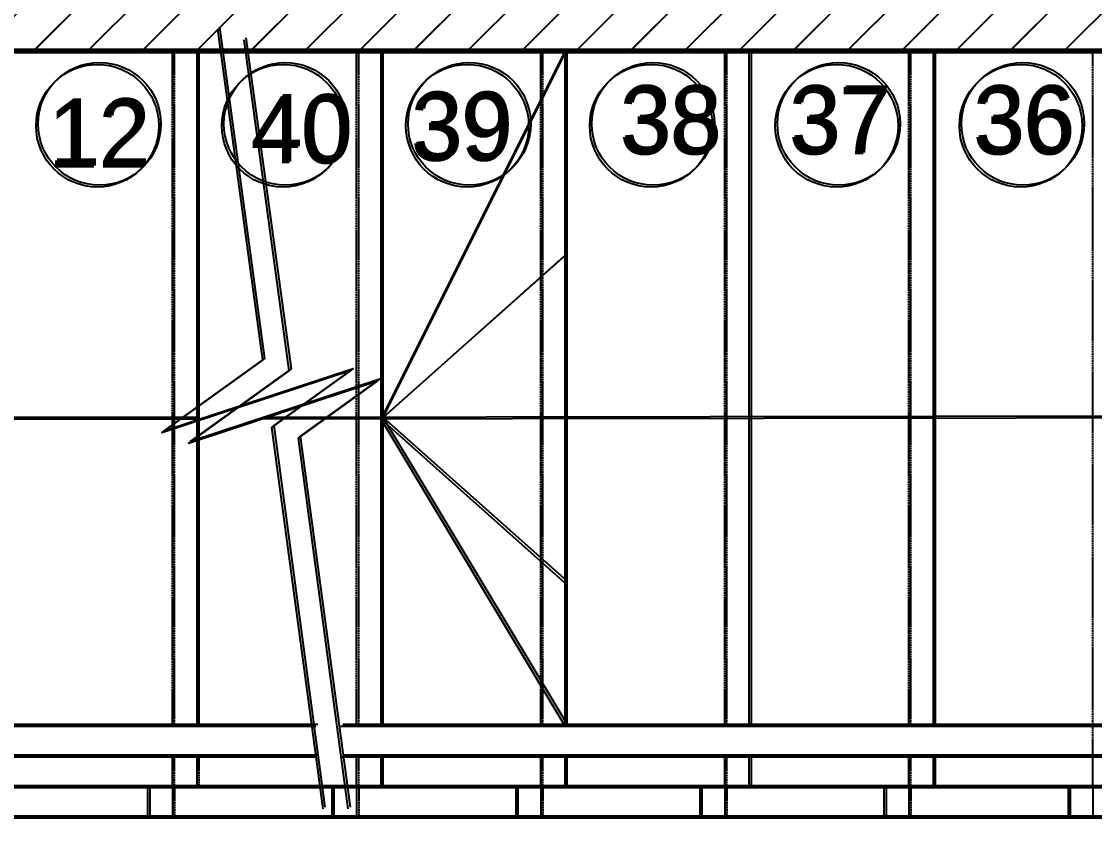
# Model space of a CAD drawing. Header units: inches. Extents: x 4821 to 127877, y 58012 to 433683.
# Drawn here: x 35433 to 37181, y 230661 to 231983 of the extents above; entities that cross this region are included whole.
import ezdxf
from ezdxf.xclip import XClip

# ---------------------------------------------------------------- set-up
doc = ezdxf.new("R2010")
doc.units = ezdxf.units.IN
doc.header["$MEASUREMENT"] = 0
doc.header["$XCLIPFRAME"] = 2
doc.linetypes.add('HIDDEN', pattern=[9.525, 6.35, -3.175])
for name, color, linetype in [('A-DETL', 1, 'Continuous'), ('A-HND', 40, 'Continuous'), ('A-LIN-20', 20, 'Continuous'), ('A-STP', 11, 'Continuous'), ('A-STP-HID', 191, 'HIDDEN'), ('A-TXT-25', 1, 'Continuous'), ('A-WAL-CMU', 7, 'Continuous'), ('COL GROUND$0$Cloums$0$A-COL-HAT', 8, 'Continuous'), ('COL GROUND$0$Cloums$0$A-COL-RFC', 210, 'Continuous')]:
    doc.layers.add(name, color=color, linetype=linetype)
doc.styles.add('Xarab', font='xarab.shx')

# ---------------------------------------------------------------- blocks, each defined once
blk = doc.blocks.new('COL GROUND')
at = {"layer": 'COL GROUND$0$Cloums$0$A-COL-HAT'}
h = blk.add_hatch(dxfattribs=at)
h.set_pattern_fill('ANSI31', color=256, scale=500)
h.set_pattern_definition([(45, (-66684.064, -49806.79), (-44.19417, 44.19417), [])])
h.paths.add_polyline_path([(-53697.7, -21674.9), (-53697.7, -19624.9), (-57497.7, -19624.9), (-57497.7, -21674.9), (-57797.7, -21674.9), (-57797.7, -21668.8), (-57795.6, -16624.9), (-50247.7, -16624.9), (-50247.7, -19574.9), (-50547.7, -19574.9), (-50547.7, -16924.9), (-57495.5, -16924.9), (-57497.7, -19324.9), (-53397.7, -19324.9), (-53397.7, -21674.9)])
at = {"layer": 'COL GROUND$0$Cloums$0$A-COL-RFC', "linetype": 'Continuous', "elevation": 0}
blk.add_lwpolyline([(-57797.7, -21674.9), (-57797.7, -16625), (-57503.6, -16624.9), (-50247.7, -16624.9), (-50247.7, -19574.9), (-50547.7, -19574.9), (-50547.7, -16924.9), (-57497.7, -16924.9), (-57497.7, -19324.9), (-53397.7, -19324.9), (-53397.7, -21674.9), (-53697.7, -21674.9), (-53697.7, -19624.9), (-57497.7, -19624.9), (-57497.7, -21674.9), (-57797.7, -21674.9)], dxfattribs=at)
blk = doc.blocks.new('FIRST SLAB EDGE')
at = {"layer": 'A-WAL-CMU'}
blk.add_line((1195572.3, -1721738.6), (1198806.4, -1721738.6), dxfattribs=at)

msp = doc.modelspace()

# ---------------------------------------------------------------- linework, layer by layer
at = {"layer": 'A-DETL'}
for points in [[(35752, 231970.3), (35825.4, 231430.7), (35661.6, 231312.8), (35970, 231414.4), (35840.4, 231321.1), (35923.9, 230699.4)], [(35752, 231970.3), (35825.4, 231430.7), (35661.6, 231312.8), (35970, 231414.4), (35840.4, 231321.1), (35923.9, 230699.4)], [(35755.3, 231973.3), (35828.8, 231433.7), (35665, 231315.7), (35973.4, 231417.4), (35843.8, 231324.1), (35927.3, 230702.4)], [(35755.3, 231973.3), (35828.8, 231433.7), (35665, 231315.7), (35973.4, 231417.4), (35843.8, 231324.1), (35927.3, 230702.4)], [(35795.1, 231953), (35868.6, 231413.5), (35704.7, 231295.5), (36013.2, 231397.2), (35883.5, 231303.8), (35964.8, 230699.4)], [(35795.1, 231953), (35868.6, 231413.5), (35704.7, 231295.5), (36013.2, 231397.2), (35883.5, 231303.8), (35964.8, 230699.4)], [(35798.5, 231956), (35872, 231416.5), (35708.1, 231298.5), (36016.6, 231400.2), (35886.9, 231306.8), (35968.2, 230702.4)], [(35798.5, 231956), (35872, 231416.5), (35708.1, 231298.5), (36016.6, 231400.2), (35886.9, 231306.8), (35968.2, 230702.4)], [(36318.9, 230834.4), (36018.9, 231334.4), (36318.9, 231934.4)], [(36322.3, 230837.3), (36022.3, 231337.3), (36322.3, 231937.3)], [(36318.9, 231067.3), (36018.9, 231334.4), (36318.9, 231601.4)], [(36322.3, 231070.3), (36022.3, 231337.3), (36322.3, 231604.4)], [(35722.3, 231337.3), (34142.4, 231337.3), (34142.4, 230137.3), (38682.3, 230137.3)], [(39103.6, 231339), (35822.6, 231334.4)], [(39107, 231342), (35826, 231337.3)], [(35718.9, 231334.4), (34139, 231334.4), (34139, 230134.4), (38678.9, 230134.4)]]:
    msp.add_lwpolyline(points, dxfattribs=at)
at = {"layer": 'A-HND', "ltscale": 0.2}
for points in [[(35953.3, 230834.4), (38978.9, 230834.4, -1), (38978.9, 230634.4), (34738.9, 230634.4, -1), (34738.9, 230834.4), (35912.5, 230834.4)], [(35956.7, 230837.3), (38982.3, 230837.3, -1), (38982.3, 230637.3), (34742.3, 230637.3, -1), (34742.3, 230837.3), (35915.9, 230837.3)], [(35953.3, 230784.4), (38978.9, 230784.4, -1), (38978.9, 230684.4), (34738.9, 230684.4, -1), (34738.9, 230784.4), (35912.5, 230784.4)], [(35956.7, 230787.3), (38982.3, 230787.3, -1), (38982.3, 230687.3), (34742.3, 230687.3, -1), (34742.3, 230787.3), (35915.9, 230787.3)]]:
    msp.add_lwpolyline(points, format="xyb", dxfattribs=at)
at = {"layer": 'A-LIN-20', "color": 1}
for centre in [(35862.7, 231815.9), (36162.7, 231815.9), (36462.2, 231815.9), (36764.6, 231815.9), (37064.6, 231815.9), (35859.3, 231812.9), (36159.3, 231812.9), (36458.8, 231812.9), (36761.2, 231812.9), (37061.2, 231812.9)]:
    msp.add_circle(centre, 100, dxfattribs=at)
at = {"layer": 'A-STP', "ltscale": 0.2}
for p, q in [((36018.9, 230834.4), (36018.9, 231934.4)), ((36022.3, 230837.3), (36022.3, 231937.3)), ((36318.9, 230834.4), (36318.9, 231934.4)), ((36322.3, 230837.3), (36322.3, 231937.3)), ((36618.9, 230834.4), (36618.9, 231934.4)), ((36622.3, 230837.3), (36622.3, 231937.3)), ((36918.9, 230834.4), (36918.9, 231934.4)), ((36922.3, 230837.3), (36922.3, 231937.3)), ((36018.9, 230734.4), (36018.9, 230784.4)), ((36022.3, 230737.3), (36022.3, 230787.3)), ((36318.9, 230734.4), (36318.9, 230784.4)), ((36322.3, 230737.3), (36322.3, 230787.3)), ((36618.9, 230734.4), (36618.9, 230784.4)), ((36622.3, 230737.3), (36622.3, 230787.3)), ((36918.9, 230734.4), (36918.9, 230784.4)), ((36922.3, 230737.3), (36922.3, 230787.3)), ((34778.9, 230734.4), (39018.9, 230734.4)), ((34782.3, 230737.3), (39022.3, 230737.3)), ((35638.9, 230684.4), (35638.9, 230734.4)), ((35642.3, 230687.3), (35642.3, 230737.3)), ((35938.9, 230684.4), (35938.9, 230734.4)), ((35942.3, 230687.3), (35942.3, 230737.3)), ((36238.9, 230684.4), (36238.9, 230734.4)), ((36242.3, 230687.3), (36242.3, 230737.3)), ((36538.9, 230684.4), (36538.9, 230734.4)), ((36542.3, 230687.3), (36542.3, 230737.3)), ((36838.9, 230684.4), (36838.9, 230734.4)), ((36842.3, 230687.3), (36842.3, 230737.3)), ((37138.9, 230684.4), (37138.9, 230734.4)), ((37142.3, 230687.3), (37142.3, 230737.3))]:
    msp.add_line(p, q, dxfattribs=at)
at = {"layer": 'A-STP-HID', "color": 8, "ltscale": 0.2}
for p, q in [((35678.9, 230834.4), (35678.9, 231934.4)), ((35682.3, 230837.3), (35682.3, 231937.3))]:
    msp.add_line(p, q, dxfattribs=at)
at = {"layer": 'A-STP-HID', "color": 8, "linetype": 'Continuous', "ltscale": 0.2}
for p, q in [((35718.9, 230834.4), (35718.9, 231934.4)), ((35722.3, 230837.3), (35722.3, 231937.3))]:
    msp.add_line(p, q, dxfattribs=at)
at = {"layer": 'A-STP-HID', "ltscale": 0.2}
for p, q in [((35978.9, 230834.4), (35978.9, 231934.4)), ((35982.3, 230837.3), (35982.3, 231937.3)), ((36278.9, 230834.4), (36278.9, 231934.4)), ((36282.3, 230837.3), (36282.3, 231937.3)), ((36578.9, 230834.4), (36578.9, 231934.4)), ((36582.3, 230837.3), (36582.3, 231937.3)), ((36878.9, 230834.4), (36878.9, 231934.4)), ((36882.3, 230837.3), (36882.3, 231937.3)), ((37178.9, 230734.4), (37178.9, 231934.4)), ((35678.9, 230734.4), (35678.9, 230784.4)), ((35682.3, 230737.3), (35682.3, 230787.3)), ((35718.9, 230734.4), (35718.9, 230784.4)), ((35722.3, 230737.3), (35722.3, 230787.3)), ((35978.9, 230734.4), (35978.9, 230784.4)), ((35982.3, 230737.3), (35982.3, 230787.3)), ((36278.9, 230734.4), (36278.9, 230784.4)), ((36282.3, 230737.3), (36282.3, 230787.3)), ((36578.9, 230734.4), (36578.9, 230784.4)), ((36582.3, 230737.3), (36582.3, 230787.3)), ((36878.9, 230734.4), (36878.9, 230784.4)), ((36882.3, 230737.3), (36882.3, 230787.3)), ((35678.9, 230734.4), (35678.9, 230684.4)), ((35682.3, 230737.3), (35682.3, 230687.3)), ((35978.9, 230734.4), (35978.9, 230684.4)), ((35982.3, 230737.3), (35982.3, 230687.3)), ((36278.9, 230734.4), (36278.9, 230684.4)), ((36282.3, 230737.3), (36282.3, 230687.3)), ((36578.9, 230734.4), (36578.9, 230684.4)), ((36582.3, 230737.3), (36582.3, 230687.3)), ((36878.9, 230734.4), (36878.9, 230684.4)), ((36882.3, 230737.3), (36882.3, 230687.3)), ((37178.9, 230734.4), (37178.9, 230684.4))]:
    msp.add_line(p, q, dxfattribs=at)
at = {"layer": 'A-STP-HID', "color": 8, "linetype": 'Continuous', "ltscale": 0.2}
for centre in [(35559.9, 231815.9), (35556.5, 231812.9)]:
    msp.add_circle(centre, 100, dxfattribs=at)
at = {"layer": 'A-WAL-CMU'}
for p, q in [((40329.4, 231934.4), (33374.7, 231934.4)), ((40332.8, 231937.3), (33378.1, 231937.3))]:
    msp.add_line(p, q, dxfattribs=at)

# ---------------------------------------------------------------- block references
for p in [(90871.7, 248859.3, 0), (90875.1, 248862.2, 0)]:
    msp.add_blockref('COL GROUND', p, dxfattribs=at)
ref = msp.add_blockref('FIRST SLAB EDGE', (1233744.2, 1953670.5), dxfattribs=dict(at, xscale=-1))
XClip(ref).set_block_clipping_path([(1196236.1121028436, -1729554.8924368375), (1201281.1159926755, -1720979.7328682605)])
ref = msp.add_blockref('FIRST SLAB EDGE', (1233747.6, 1953673.5), dxfattribs=dict(at, xscale=-1))
XClip(ref).set_block_clipping_path([(1196236.1121028436, -1729554.8924368375), (1201281.1159926755, -1720979.7328682605)])

# ---------------------------------------------------------------- texts
at = {"layer": 'A-STP-HID', "color": 8, "linetype": 'Continuous', "ltscale": 0.2, "style": 'Xarab'}
for p in [(35476.2, 231744.6), (35479.6, 231747.6)]:
    msp.add_text('12', height=110, dxfattribs=at).set_placement(p)
at = {"layer": 'A-TXT-25', "color": 2, "style": 'Xarab'}
for s, p in [('38', (36410.7, 231769)), ('37', (36686.6, 231769)), ('36', (36986.6, 231769)), ('40', (35806, 231751.5)), ('40', (35809.4, 231754.4)), ('39', (36067, 231755.6)), ('39', (36070.4, 231758.5)), ('38', (36407.3, 231766)), ('37', (36683.2, 231766)), ('36', (36983.2, 231766))]:
    msp.add_text(s, height=110, dxfattribs=at).set_placement(p)

doc.saveas('drawing.dxf')
